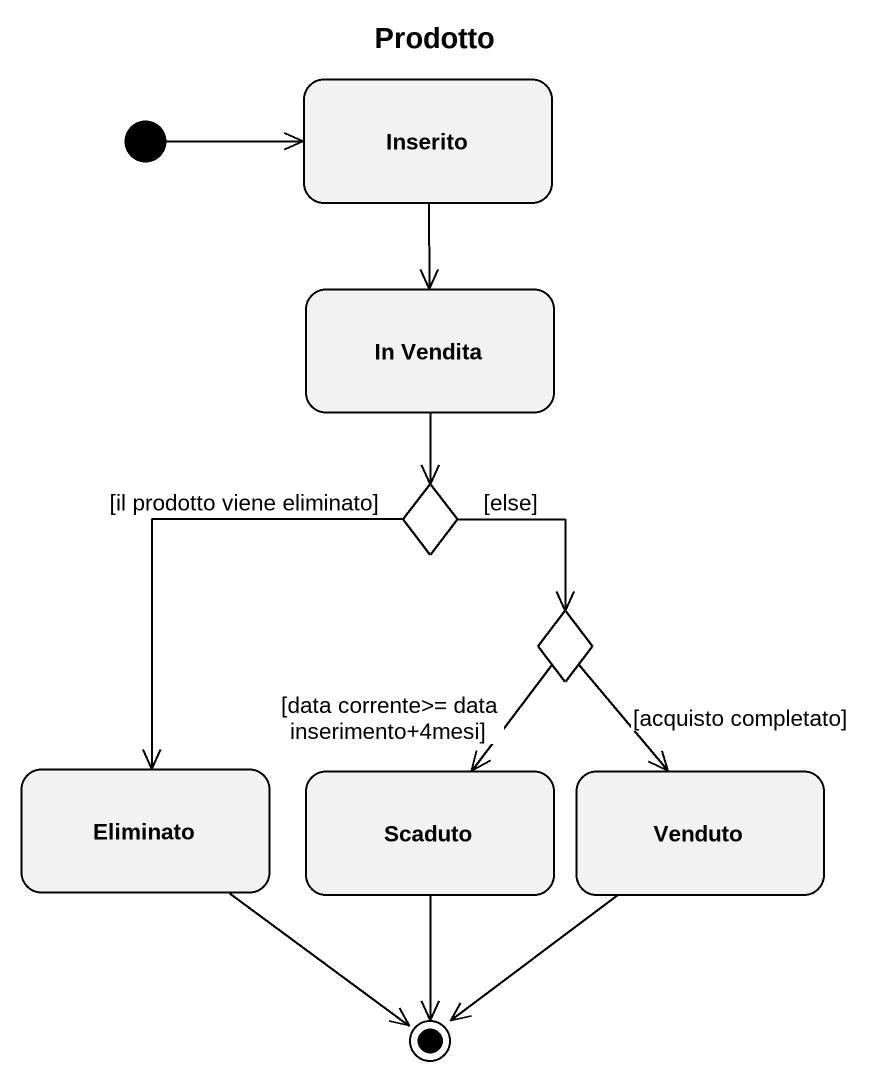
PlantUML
@startuml
title Prodotto
hide empty description
state Inserito
state "In Vendita" as In_Vendita
state choice1 <<choice>>
state choice2 <<choice>>
state Eliminato
state Scaduto
state Venduto
[*] -right-> Inserito
Inserito --> In_Vendita
In_Vendita --> choice1
choice1 --> choice2 : [else]
choice1 --> Eliminato : [il prodotto viene eliminato]
choice2 --> Scaduto : [data corrente>= data inserimento+4mesi]
choice2 --> Venduto : [acquisto completato]
Eliminato --> [*]
Scaduto --> [*]
Venduto --> [*]
@enduml
